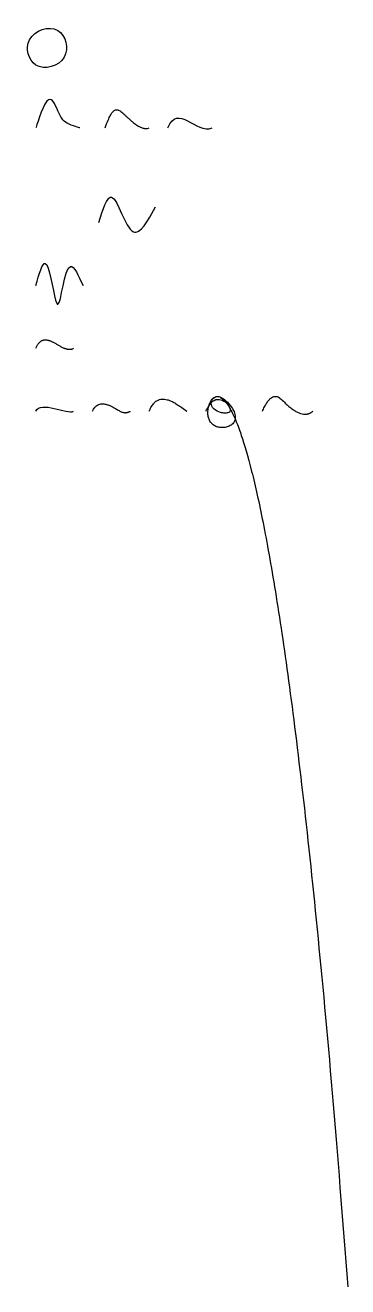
# Model space of a CAD drawing. Header units: millimetres. Extents: x -34 to 991, y -3681 to 326.
import ezdxf

# ---------------------------------------------------------------- set-up
doc = ezdxf.new("R2010")
doc.units = ezdxf.units.MM

msp = doc.modelspace()

# ---------------------------------------------------------------- linework, layer by layer
msp.add_lwpolyline([(200, -300), (209.7, -269.9), (214.6, -256.1), (219.6, -243.8), (224.6, -233.6), (229.6, -225.8), (232.2, -223.1), (234.8, -221.2), (237.4, -220.1), (240, -220), (241.9, -220.6), (243.9, -221.6), (247.8, -225.1), (251.8, -230.2), (255.9, -236.8), (264.2, -252.9), (272.7, -271.6), (281.6, -290.7), (290.7, -308.1), (295.4, -315.6), (300.2, -321.9), (305.1, -326.8), (310, -330), (314.1, -331.2), (318.2, -331.3), (322.4, -330.2), (326.7, -328), (331, -324.9), (335.3, -320.9), (344.1, -310.6), (353, -297.7), (361.9, -282.9), (380, -250)])
for points, degree, knots in [([(0, 200), (27.3, 182.9), (73.3, 195.5), (90, 225), (105.6, 252.6), (95.7, 294.9), (70, 310), (42.1, 326.4), (-4.3, 310.8), (-20, 280), (-33.7, 253.2), (-24.1, 215.1), (0, 200)], 3, [0, 0, 0, 0, 0.260872, 0.260872, 0.260872, 0.504746, 0.504746, 0.504746, 0.769697, 0.769697, 0.769697, 1, 1, 1, 1]), ([(140, 0), (139.9, 0), (115.3, 6.3), (100, 15), (84.7, 23.7), (78.6, 35), (70, 55), (61.4, 75), (50.3, 103.7), (35, 85), (19.7, 66.3), (0.1, 0), (0, 0)], 3, [0, 0, 0, 0, 0.25, 0.25, 0.25, 0.5, 0.5, 0.5, 0.75, 0.75, 0.75, 1, 1, 1, 1]), ([(0, -500), (10.4, -463.8), (35.7, -376), (53.5, -515.4), (63, -547.4), (65.4, -555.4), (78.5, -582.9), (95.9, -381.3), (135.6, -468.4), (150, -500)], 3, [0, 0, 0, 0, 0.1854, 0.45, 0.45, 0.45, 0.516518, 0.824451, 1, 1, 1, 1]), ([(0, -700), (11.2, -673.7), (25, -667.5), (55.6, -678.1), (88.7, -701.2), (105, -707.5), (120, -700)], 4, [0, 0, 0, 0, 0, 0.5, 0.5, 1, 1, 1, 1, 1]), ([(540, -900), (570, -830), (660, -920), (610, -960), (555, -945), (540, -900), (570, -830), (660, -920)], 3, [0, 0.083333, 0.166667, 0.25, 0.333333, 0.5, 0.583333, 0.666667, 0.75, 0.833333, 1, 1.083333]), ([(720, -900), (750, -830), (845, -930), (880, -900)], 2, [0, 0, 0, 0.333333, 1, 1, 1])]:
    msp.add_open_spline(points, degree=degree, knots=knots)
for points, weights, degree in [([(220, 0), (255, 95), (310, -20), (360, 0)], [1, 2.5, 1.3, 1], 3), ([(180, -900), (198, -858), (263.1, -896.9), (282.2, -908.9), (300, -900)], [1, 1.25, 2, 2.25, 2.5], 3), ([(360, -900), (390, -830), (480, -900)], [1, 1.25, 1], 2)]:
    msp.add_rational_spline(points, weights, degree=degree)
at = {"color": 3}
msp.add_open_spline([(420, 0), (450, 80), (510, -20), (560, 0)], degree=3, dxfattribs=at)
msp.add_open_spline([(0, -900), (15, -865), (100, -910), (120, -900)], degree=3)

doc.saveas('drawing.dxf')
